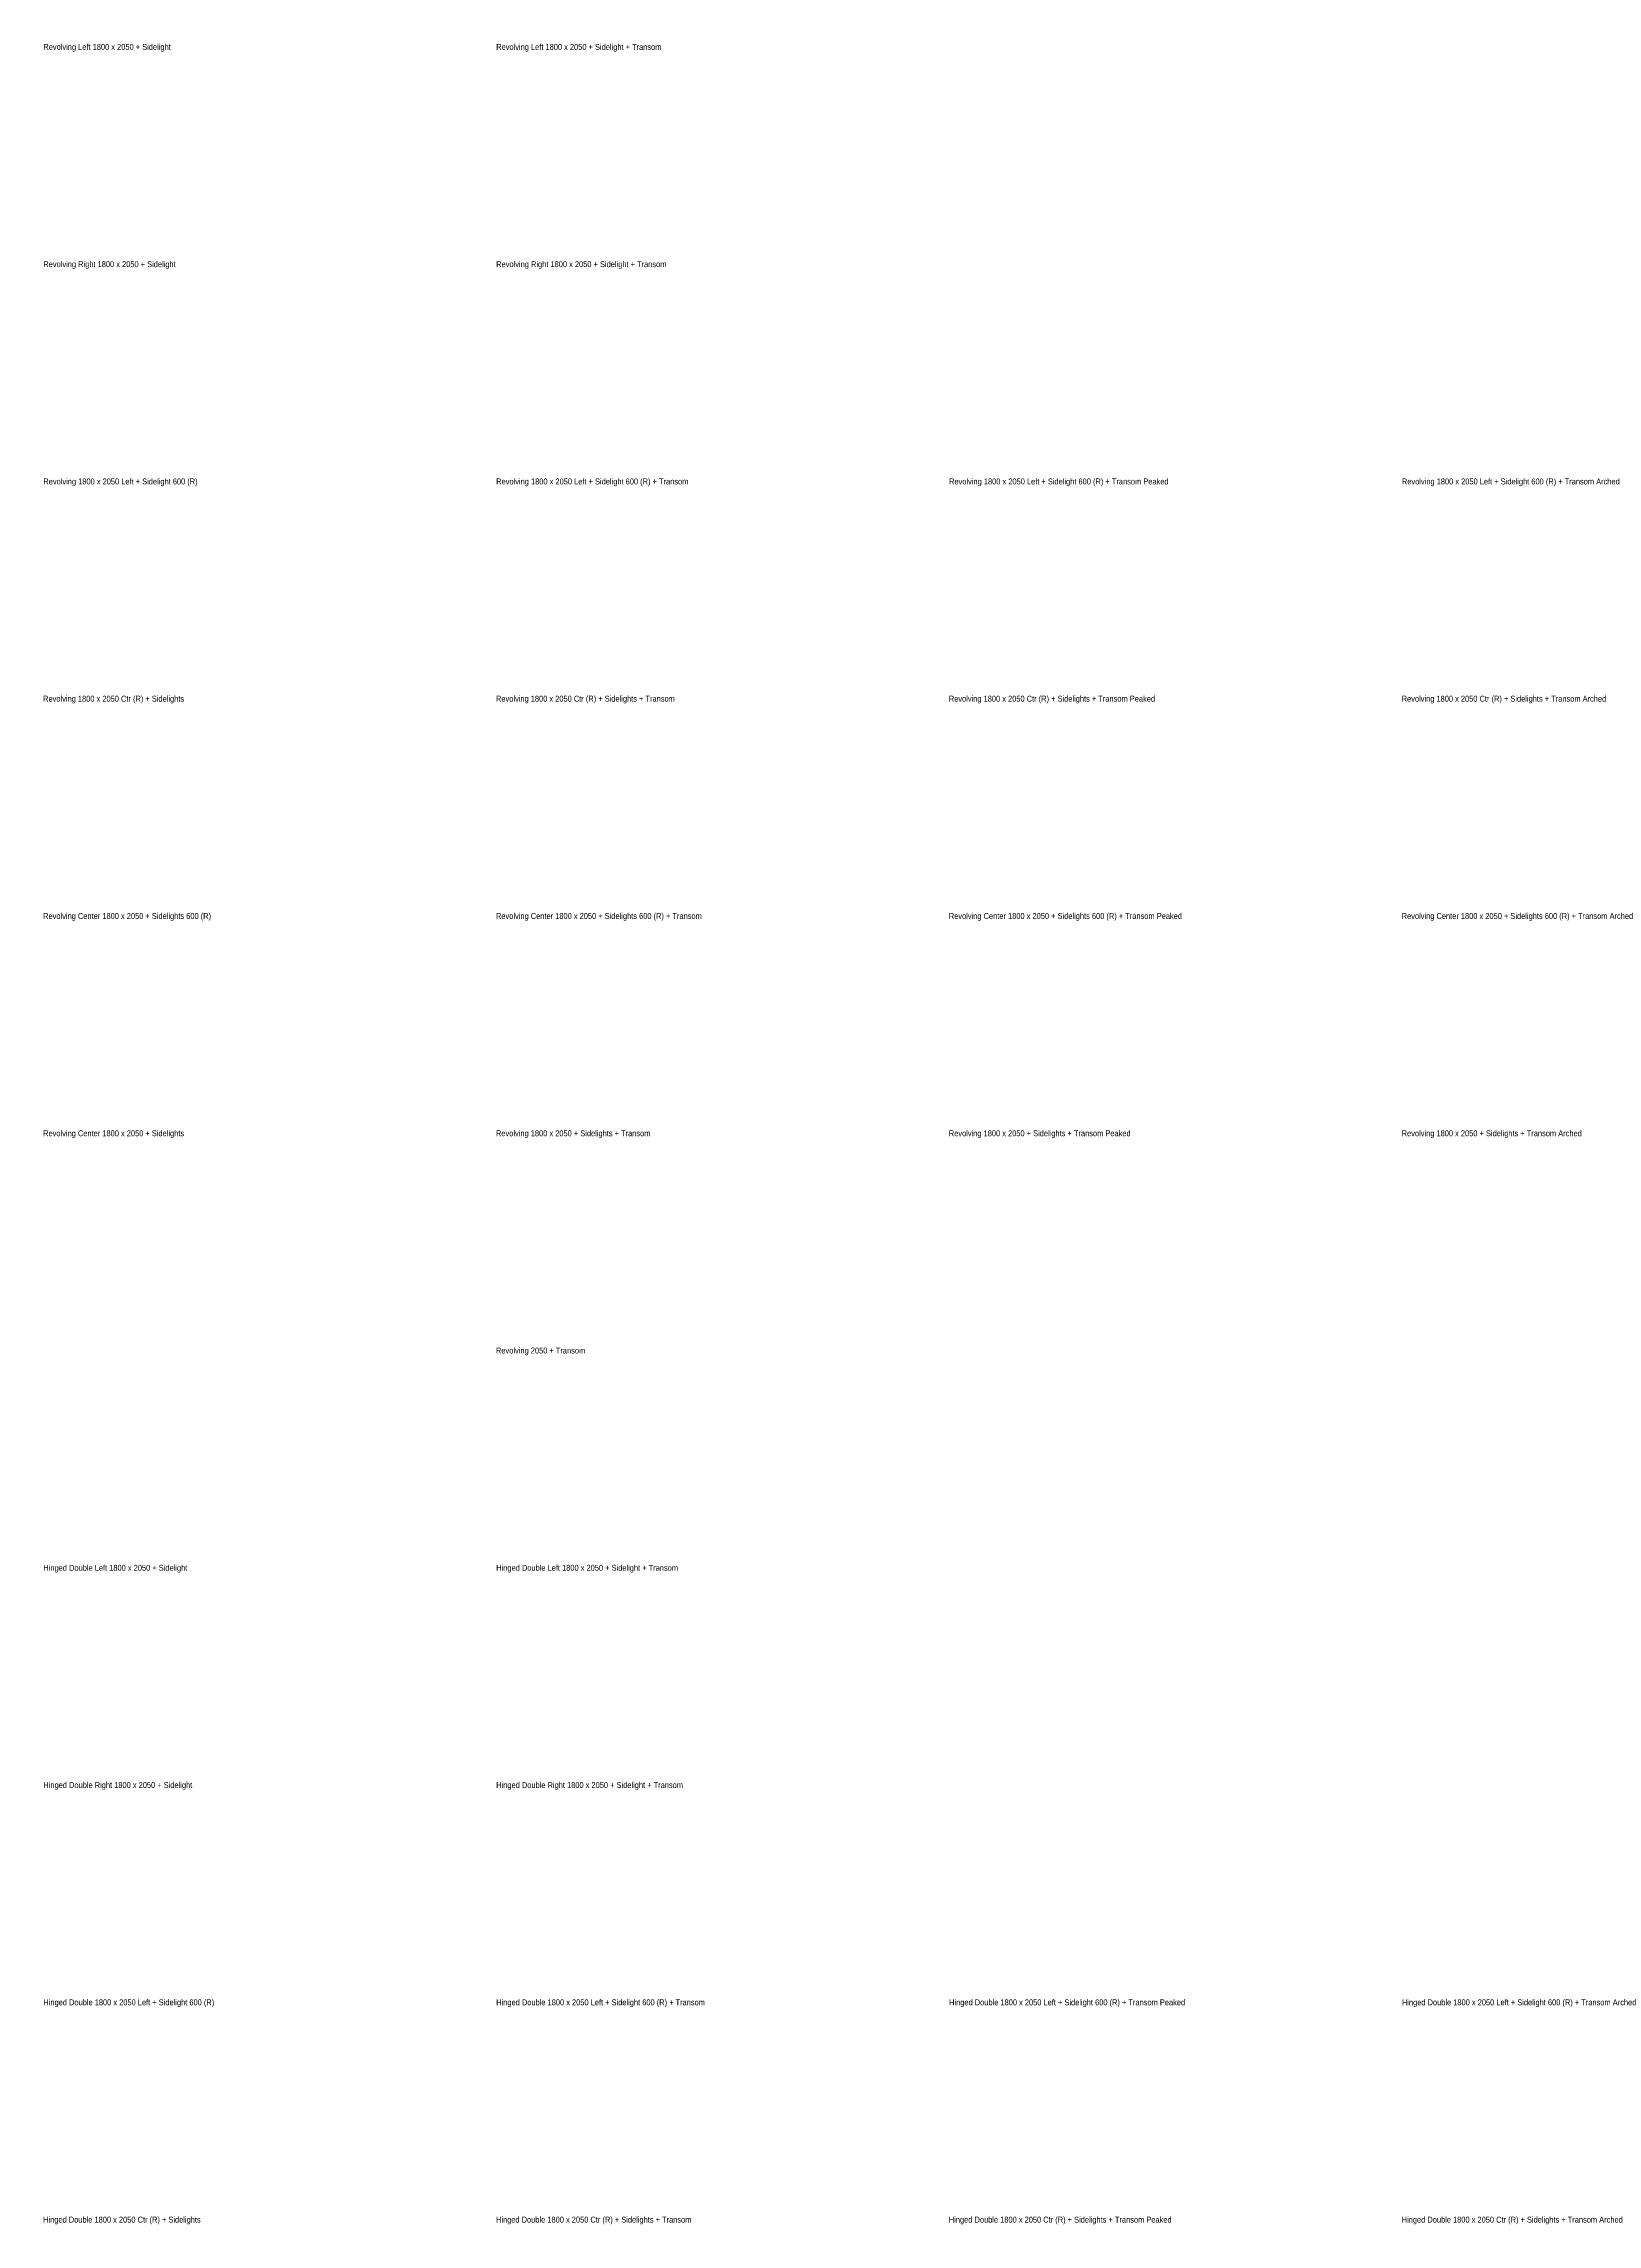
# Model space of a CAD drawing. Header units: millimetres. Extents: x 52 to 114426, y 189 to 77134.
# Drawn here: x 60 to 26205, y 40422 to 77134 of the extents above; entities that cross this region are included whole.
import ezdxf

# ---------------------------------------------------------------- set-up
doc = ezdxf.new("R2010")
doc.units = ezdxf.units.MM
doc.header["$LTSCALE"] = 0.5
doc.styles.add('Title', font='ARIAL.TTF', dxfattribs={"width": 0.75})

msp = doc.modelspace()

# ---------------------------------------------------------------- texts
at = {"style": 'Title', "width": 0.75}
for s, p in [('Revolving Left 1800 x 2050 + Sidelight', (56, 77028)), ('Revolving Left 1800 x 2050 + Sidelight + Transom', (7676, 77028)), ('Revolving Right 1800 x 2050 + Sidelight', (56, 73371)), ('Revolving Right 1800 x 2050 + Sidelight + Transom', (7676, 73371)), ('Revolving 1800 x 2050 Left + Sidelight 600 (R)', (56, 69713)), ('Revolving 1800 x 2050 Left + Sidelight 600 (R) + Transom', (7676, 69713)), ('Revolving 1800 x 2050 Left + Sidelight 600 (R) + Transom Peaked', (15296, 69713)), ('Revolving 1800 x 2050 Left + Sidelight 600 (R) + Transom Arched', (22916, 69713)), ('Revolving 1800 x 2050 Ctr (R) + Sidelights', (52, 66056)), ('Revolving 1800 x 2050 Ctr (R) + Sidelights + Transom', (7672, 66056)), ('Revolving 1800 x 2050 Ctr (R) + Sidelights + Transom Peaked', (15292, 66056)), ('Revolving 1800 x 2050 Ctr (R) + Sidelights + Transom Arched', (22912, 66056)), ('Revolving Center 1800 x 2050 + Sidelights 600 (R)', (52, 62398)), ('Revolving Center 1800 x 2050 + Sidelights 600 (R) + Transom', (7672, 62398)), ('Revolving Center 1800 x 2050 + Sidelights 600 (R) + Transom Peaked', (15292, 62398)), ('Revolving Center 1800 x 2050 + Sidelights 600 (R) + Transom Arched', (22912, 62398)), ('Revolving Center 1800 x 2050 + Sidelights', (52, 58740)), ('Revolving 1800 x 2050 + Sidelights + Transom', (7672, 58740)), ('Revolving 1800 x 2050 + Sidelights + Transom Peaked', (15292, 58740)), ('Revolving 1800 x 2050 + Sidelights + Transom Arched', (22912, 58740)), ('Revolving 2050 + Transom', (7672, 55083)), ('Hinged Double Left 1800 x 2050 + Sidelight', (56, 51425)), ('Hinged Double Left 1800 x 2050 + Sidelight + Transom', (7676, 51425)), ('Hinged Double Right 1800 x 2050 + Sidelight', (56, 47768)), ('Hinged Double Right 1800 x 2050 + Sidelight + Transom', (7676, 47768)), ('Hinged Double 1800 x 2050 Left + Sidelight 600 (R)', (56, 44110)), ('Hinged Double 1800 x 2050 Left + Sidelight 600 (R) + Transom', (7676, 44110)), ('Hinged Double 1800 x 2050 Left + Sidelight 600 (R) + Transom Peaked', (15296, 44110)), ('Hinged Double 1800 x 2050 Left + Sidelight 600 (R) + Transom Arched', (22916, 44110)), ('Hinged Double 1800 x 2050 Ctr (R) + Sidelights', (52, 40452)), ('Hinged Double 1800 x 2050 Ctr (R) + Sidelights + Transom', (7672, 40452)), ('Hinged Double 1800 x 2050 Ctr (R) + Sidelights + Transom Peaked', (15292, 40452)), ('Hinged Double 1800 x 2050 Ctr (R) + Sidelights + Transom Arched', (22912, 40452))]:
    msp.add_text(s, height=100, dxfattribs=at).set_placement(p)

doc.saveas('drawing.dxf')
